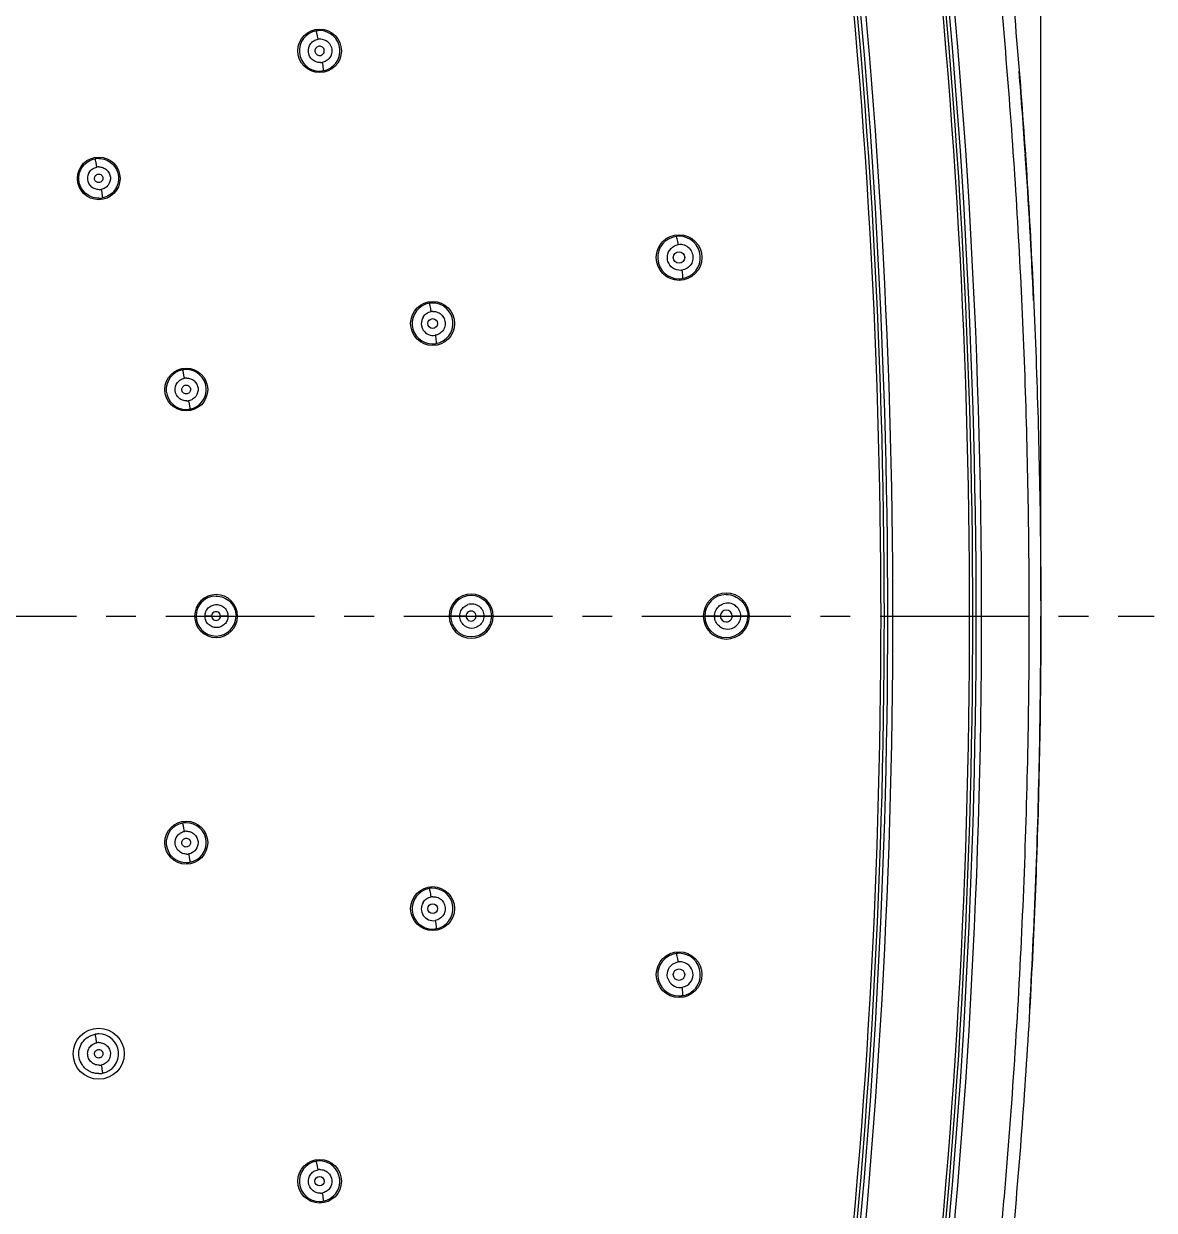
# Model space of a CAD drawing. Extents: x 60834 to 61254, y -28661 to -28364.
# Drawn here: x 61033.7 to 61100.2, y -28561.4 to -28491.6 of the extents above; entities that cross this region are included whole.
import ezdxf

# ---------------------------------------------------------------- set-up
doc = ezdxf.new("R2010")
doc.units = 0
doc.header["$LTSCALE"] = 7
doc.header["$MEASUREMENT"] = 0
doc.linetypes.add('CENTER', pattern=[2, 1.25, -0.25, 0.25, -0.25])
for name, color, linetype in [('08_ALL_FEATURES', 7, 'CONTINUOUS'), ('CL', 1, 'CENTER'), ('DIM', 2, 'CONTINUOUS')]:
    doc.layers.add(name, color=color, linetype=linetype)

msp = doc.modelspace()

# ---------------------------------------------------------------- linework, layer by layer
at = {"layer": '08_ALL_FEATURES', "color": 7, "linetype": 'Continuous'}
for p, q in [((61043.812, -28526.485), (61044.336, -28526.485)), ((61044.728, -28526.485), (61044.336, -28526.485)), ((61045.69, -28526.485), (61045.246, -28526.485)), ((61045.69, -28526.485), (61046.164, -28526.485)), ((61059.318, -28526.485), (61058.779, -28526.485)), ((61059.696, -28526.485), (61059.318, -28526.485)), ((61060.739, -28526.485), (61060.279, -28526.485)), ((61061.198, -28526.485), (61060.739, -28526.485)), ((61074.294, -28526.485), (61073.726, -28526.485)), ((61074.641, -28526.485), (61074.294, -28526.485)), ((61075.83, -28526.485), (61075.336, -28526.485)), ((61076.256, -28526.485), (61075.83, -28526.485))]:
    msp.add_line(p, q, dxfattribs=at)
for centre, radius in [((61051.08, -28493.235), 1.281), ((61038.089, -28500.735), 1.256), ((61072.216, -28505.391), 1.344), ((61072.211, -28505.391), 0.338), ((61057.724, -28509.274), 1.293), ((61057.722, -28509.274), 0.287), ((61043.234, -28513.156), 1.262), ((61043.234, -28539.815), 1.262), ((61057.724, -28543.697), 1.293), ((61057.722, -28543.697), 0.287), ((61072.216, -28547.579), 1.344), ((61072.211, -28547.579), 0.338), ((61038.087, -28552.235), 1.5), ((61051.08, -28559.736), 1.281), ((61051.078, -28559.735), 0.276)]:
    msp.add_circle(centre, radius, dxfattribs=at)
for centre, radius, start, end in [((60687.554, -28526.482), 401.748, 359.99952, 6.9431), ((60687.237, -28526.485), 402.25, 353.0622, 6.9378), ((60687.237, -28526.485), 402.45, 353.0622, 6.9378), ((60687.724, -28526.472), 402.28, 359.99809, 6.94458), ((60687.51, -28526.482), 396.579, 359.99951, 6.94301), ((60687.237, -28526.485), 397.05, 353.0622, 6.9378), ((60687.237, -28526.485), 397.25, 353.0622, 6.9378), ((60687.762, -28526.467), 397.028, 359.99734, 6.94491), ((61051.079, -28493.235), 1.193, 99.90775, 269.93055), ((61051.075, -28493.219), 1.176, 89.88726, 99.86456), ((61051.108, -28493.227), 0.694, 91.44859, 99.95458), ((61051.079, -28493.235), 1.193, 280.01085, 90.06945), ((61051.109, -28493.229), 0.694, 271.4486, 279.95547), ((61051.082, -28493.246), 1.182, 269.79466, 279.97276), ((60683.183, -28527.218), 410.342, 3.89829, 4.58231), ((61038.084, -28500.72), 1.153, 89.85961, 100.54346), ((60710.381, -28525.409), 383.083, 2.61778, 3.90489), ((61038.107, -28500.731), 0.67, 90.97683, 100.62506), ((61038.107, -28500.73), 0.67, 270.97693, 280.62493), ((61038.091, -28500.745), 1.158, 269.81735, 280.6177), ((61072.213, -28505.391), 1.255, 97.99071, 269.84382), ((61072.209, -28505.361), 1.225, 92.86179, 97.98358), ((61072.21, -28505.382), 1.245, 90.01189, 92.8691), ((61072.213, -28505.391), 1.255, 278.20995, 90.15612), ((61072.277, -28505.375), 0.747, 42.82828, 98.18775), ((61072.216, -28505.406), 1.241, 269.7217, 278.1857), ((61072.279, -28505.397), 0.75, 273.04152, 278.11637), ((61057.723, -28509.274), 1.205, 99.47674, 269.91258), ((61057.718, -28509.252), 1.182, 91.62336, 99.45067), ((61057.76, -28509.268), 0.704, 91.85254, 99.57304), ((61057.719, -28509.271), 1.202, 279.60312, 91.64171), ((61057.76, -28509.274), 0.704, 148.4116, 279.57511), ((61057.725, -28509.286), 1.192, 269.78058, 279.56967), ((61043.233, -28513.156), 1.174, 100.34682, 269.94618), ((61043.229, -28513.141), 1.158, 89.87027, 100.30057), ((61043.233, -28513.156), 1.174, 280.42733, 90.05374), ((61043.256, -28513.154), 0.675, 91.19845, 100.39716), ((61043.236, -28513.167), 1.163, 269.80924, 280.38694), ((61043.256, -28513.154), 0.675, 271.19855, 280.39779), ((61044.989, -28526.485), 1.264, 0.00419, 179.99907), ((61044.988, -28526.485), 1.176, 90.0562, 179.99971), ((61059.99, -28526.485), 1.298, 0.00511, 179.99852), ((61059.989, -28526.485), 1.209, 0.00082, 179.99924), ((61074.994, -28526.485), 1.354, 0.00508, 179.99237), ((61074.991, -28526.485), 1.265, 90.17174, 179.99835), ((61059.987, -28526.485), 0.292, 359.97822, 180.02219), ((61060.028, -28526.486), 0.711, 51.43983, 108.45089), ((61074.988, -28526.485), 0.347, 359.97993, 269.71612), ((61075.062, -28526.489), 0.769, 51.51178, 109.34906), ((61044.989, -28526.485), 1.264, 180.00405, 359.99906), ((61044.988, -28526.485), 1.176, 180.04741, 359.99964), ((61044.987, -28526.485), 0.259, 269.89044, 337.17053), ((61059.99, -28526.485), 1.298, 180.00486, 359.99526), ((61059.989, -28526.485), 1.209, 180.00054, 359.9992), ((61059.987, -28526.485), 0.292, 179.98058, 0.01864), ((61074.994, -28526.485), 1.354, 180.00469, 359.99191), ((61074.991, -28526.485), 1.265, 180.04673, 359.99817), ((61075.114, -28526.495), 0.82, 173.98291, 179.28424), ((61075.137, -28526.471), 0.843, 180.94324, 186.15425), ((61074.989, -28526.485), 0.347, 269.69229, 0.0173), ((60687.763, -28526.504), 396.326, 353.05466, 0.00272), ((60687.514, -28526.489), 397.277, 353.05683, 0.0005), ((60687.726, -28526.499), 401.575, 353.05541, 0.00199), ((60687.557, -28526.489), 402.447, 353.05686, 0.00047), ((60686.806, -28526.58), 406.681, 357.90383, 0.01341), ((61060.028, -28526.484), 0.711, 231.44556, 283.04463), ((61075.062, -28526.481), 0.77, 231.55166, 308.78358), ((61043.233, -28539.814), 1.174, 100.36087, 269.94617), ((61043.229, -28539.799), 1.158, 89.87005, 100.31474), ((61043.233, -28539.814), 1.174, 280.43944, 90.05374), ((61043.257, -28539.816), 0.675, 91.22223, 100.42799), ((61043.256, -28539.816), 0.675, 271.22233, 280.42868), ((61043.236, -28539.825), 1.163, 269.80931, 280.3993), ((60709.754, -28527.365), 383.72, 356.68607, 357.89552), ((61057.723, -28543.697), 1.205, 99.48607, 269.91257), ((61057.718, -28543.675), 1.182, 91.6358, 99.46075), ((61057.719, -28543.694), 1.202, 279.60966, 91.6542), ((61057.76, -28543.702), 0.704, 148.44303, 279.62802), ((61057.76, -28543.696), 0.703, 91.91155, 99.62352), ((61057.725, -28543.709), 1.192, 269.78067, 279.57704), ((61072.213, -28547.579), 1.255, 97.95725, 269.8438), ((61072.209, -28547.549), 1.224, 92.89659, 97.95261), ((61072.21, -28547.569), 1.245, 90.01153, 92.90371), ((61072.213, -28547.579), 1.255, 278.17239, 90.15615), ((61072.275, -28547.569), 0.741, 92.98367, 98.02511), ((61072.281, -28547.584), 0.754, 302.76956, 93.13583), ((61072.277, -28547.581), 0.758, 198.05854, 273.14131), ((61072.28, -28547.594), 0.745, 273.00317, 278.04787), ((61072.216, -28547.594), 1.24, 269.7235, 278.1516), ((61038.084, -28552.221), 1.153, 89.91371, 100.63907), ((61038.088, -28552.235), 1.168, 280.74802, 90.0443), ((61038.108, -28552.239), 0.668, 91.02101, 100.74048), ((61038.091, -28552.245), 1.158, 269.81875, 280.70777), ((61038.107, -28552.241), 0.668, 271.02122, 280.74076), ((61051.079, -28559.736), 1.193, 100.00521, 269.93052), ((61051.075, -28559.716), 1.173, 91.30545, 99.97416), ((61051.076, -28559.735), 1.192, 280.10059, 91.32677), ((61051.109, -28559.742), 0.694, 91.5818, 100.11428), ((61051.082, -28559.747), 1.182, 269.7957, 280.06476), ((61051.108, -28559.744), 0.694, 271.58193, 280.11526)]:
    msp.add_arc(centre, radius, start, end, dxfattribs=at)
for points, knots in [([(61047.161, -28430.249), (61048.237, -28430.465), (61053.941, -28431.769), (61063.832, -28435.964), (61075.265, -28444.741), (61083.998, -28456.125), (61089.66, -28469.48), (61091.281, -28483.685), (61092.575, -28497.944), (61093.317, -28512.214), (61093.487, -28521.726), (61093.487, -28526.485)], [0, 0, 0, 0, 0.028029, 0.149526, 0.271022, 0.392518, 0.514015, 0.635511, 0.757007, 0.878504, 1, 1, 1, 1]), ([(61047.022, -28430.946), (61049.401, -28431.43), (61054.101, -28432.724), (61060.807, -28435.627), (61067.058, -28439.41), (61072.753, -28443.986), (61077.787, -28449.284), (61082.063, -28455.207), (61084.967, -28460.563), (61086.816, -28465.061), (61087.958, -28468.527), (61088.869, -28472.058), (61089.786, -28476.832), (61090.337, -28481.661), (61090.797, -28486.496), (61091.243, -28491.331), (61091.743, -28497.379), (61092.21, -28504.646), (61092.543, -28511.922), (61092.742, -28519.202), (61092.788, -28524.058), (61092.79, -28526.485)], [0, 0, 0, 0, 0.062498, 0.125001, 0.187496, 0.249997, 0.312492, 0.374998, 0.437518, 0.468789, 0.500072, 0.531356, 0.562607, 0.625099, 0.656361, 0.687607, 0.750073, 0.81255, 0.875037, 0.93752, 1, 1, 1, 1]), ([(61051.127, -28493.922), (61051.041, -28493.923), (61050.866, -28493.896), (61050.566, -28493.719), (61050.35, -28493.304), (61050.48, -28492.854), (61050.738, -28492.621), (61050.904, -28492.56), (61050.988, -28492.544)], [0, 0, 0, 0, 0.126008, 0.252079, 0.500122, 0.748057, 0.874062, 1, 1, 1, 1]), ([(61050.988, -28492.544), (61050.978, -28492.485), (61050.962, -28492.397), (61050.938, -28492.284), (61050.922, -28492.209), (61050.906, -28492.148), (61050.894, -28492.102), (61050.883, -28492.076), (61050.877, -28492.061), (61050.874, -28492.059)], [0, 0, 0, 0, 0.360056, 0.535155, 0.69245, 0.821606, 0.916882, 0.975219, 1, 1, 1, 1]), ([(61051.091, -28492.533), (61051.177, -28492.533), (61051.351, -28492.56), (61051.651, -28492.737), (61051.868, -28493.152), (61051.738, -28493.602), (61051.479, -28493.835), (61051.314, -28493.896), (61051.229, -28493.912)], [0, 0, 0, 0, 0.125994, 0.252062, 0.500093, 0.74804, 0.874051, 1, 1, 1, 1]), ([(61051.048, -28492.961), (61051.013, -28492.961), (61050.945, -28492.985), (61050.837, -28493.073), (61050.774, -28493.252), (61050.869, -28493.455), (61051.009, -28493.511), (61051.077, -28493.511)], [0, 0, 0, 0, 0.126032, 0.254175, 0.502272, 0.751174, 1, 1, 1, 1]), ([(61051.108, -28493.509), (61051.178, -28493.502), (61051.317, -28493.426), (61051.382, -28493.203), (61051.288, -28493.029), (61051.156, -28492.966), (61051.084, -28492.961), (61051.048, -28492.961)], [0, 0, 0, 0, 0.248654, 0.497, 0.746809, 0.872708, 1, 1, 1, 1]), ([(61051.229, -28493.912), (61051.24, -28493.972), (61051.254, -28494.06), (61051.271, -28494.175), (61051.281, -28494.252), (61051.287, -28494.315), (61051.291, -28494.363), (61051.29, -28494.391), (61051.29, -28494.407), (61051.286, -28494.41)], [0, 0, 0, 0, 0.359501, 0.534671, 0.692146, 0.82148, 0.91687, 0.97523, 1, 1, 1, 1]), ([(61038.087, -28501.903), (61037.944, -28501.903), (61037.655, -28501.849), (61037.282, -28501.617), (61037.019, -28501.266), (61036.897, -28500.844), (61036.941, -28500.408), (61037.134, -28500.014), (61037.459, -28499.721), (61037.732, -28499.613), (61037.873, -28499.587)], [0, 0, 0, 0, 0.124804, 0.250349, 0.375481, 0.500129, 0.625187, 0.750004, 0.874669, 1, 1, 1, 1]), ([(61037.984, -28500.073), (61037.973, -28500.014), (61037.956, -28499.926), (61037.932, -28499.813), (61037.916, -28499.738), (61037.901, -28499.676), (61037.89, -28499.63), (61037.88, -28499.603), (61037.877, -28499.589), (61037.873, -28499.587)], [0, 0, 0, 0, 0.360738, 0.536277, 0.693972, 0.823372, 0.91864, 0.976566, 1, 1, 1, 1]), ([(61038.087, -28499.567), (61038.23, -28499.567), (61038.519, -28499.621), (61039.011, -28499.923), (61039.365, -28500.614), (61039.148, -28501.361), (61038.718, -28501.749), (61038.445, -28501.857), (61038.304, -28501.883)], [0, 0, 0, 0, 0.12606, 0.251731, 0.499498, 0.747705, 0.873937, 1, 1, 1, 1]), ([(61038.119, -28501.4), (61038.036, -28501.4), (61037.87, -28501.373), (61037.583, -28501.202), (61037.376, -28500.805), (61037.499, -28500.374), (61037.745, -28500.149), (61037.903, -28500.089), (61037.984, -28500.073)], [0, 0, 0, 0, 0.126047, 0.252111, 0.500071, 0.747972, 0.874004, 1, 1, 1, 1]), ([(61038.096, -28500.061), (61038.178, -28500.061), (61038.345, -28500.088), (61038.631, -28500.259), (61038.838, -28500.656), (61038.716, -28501.087), (61038.469, -28501.312), (61038.312, -28501.372), (61038.231, -28501.388)], [0, 0, 0, 0, 0.126034, 0.252094, 0.500042, 0.747955, 0.873993, 1, 1, 1, 1]), ([(61038.087, -28500.986), (61038.025, -28500.986), (61037.897, -28500.935), (61037.812, -28500.75), (61037.869, -28500.588), (61037.966, -28500.508), (61038.029, -28500.486), (61038.06, -28500.486)], [0, 0, 0, 0, 0.24934, 0.49805, 0.745942, 0.873882, 1, 1, 1, 1]), ([(61038.06, -28500.486), (61038.094, -28500.486), (61038.163, -28500.487), (61038.283, -28500.555), (61038.367, -28500.72), (61038.291, -28500.928), (61038.153, -28500.986), (61038.087, -28500.986)], [0, 0, 0, 0, 0.126845, 0.254024, 0.50271, 0.751409, 1, 1, 1, 1]), ([(61038.231, -28501.388), (61038.242, -28501.447), (61038.258, -28501.536), (61038.277, -28501.65), (61038.289, -28501.726), (61038.298, -28501.789), (61038.304, -28501.837), (61038.305, -28501.865), (61038.307, -28501.88), (61038.304, -28501.883)], [0, 0, 0, 0, 0.360425, 0.535993, 0.693777, 0.823272, 0.918606, 0.976555, 1, 1, 1, 1]), ([(61072.17, -28504.635), (61072.162, -28504.576), (61072.143, -28504.461), (61072.11, -28504.311), (61072.08, -28504.209), (61072.056, -28504.162), (61072.044, -28504.149), (61072.039, -28504.148)], [0, 0, 0, 0, 0.354676, 0.683492, 0.907806, 0.96859, 1, 1, 1, 1]), ([(61071.53, -28505.29), (61071.551, -28505.13), (61071.699, -28504.815), (61072.011, -28504.658), (61072.17, -28504.635)], [0, 0, 0, 0, 0.501189, 1, 1, 1, 1]), ([(61072.826, -28504.868), (61072.901, -28504.948), (61073.017, -28505.144), (61073.049, -28505.482), (61072.938, -28505.802), (61072.78, -28505.965), (61072.688, -28506.024)], [0, 0, 0, 0, 0.250058, 0.500564, 0.750723, 1, 1, 1, 1]), ([(61072.319, -28506.146), (61072.157, -28506.154), (61071.816, -28506.06), (61071.61, -28505.773), (61071.56, -28505.618)], [0, 0, 0, 0, 0.49881, 1, 1, 1, 1]), ([(61072.385, -28506.139), (61072.393, -28506.198), (61072.407, -28506.312), (61072.416, -28506.462), (61072.415, -28506.566), (61072.405, -28506.616), (61072.397, -28506.632), (61072.392, -28506.634)], [0, 0, 0, 0, 0.356913, 0.685308, 0.908341, 0.968698, 1, 1, 1, 1]), ([(61057.16, -28508.9), (61057.212, -28508.815), (61057.354, -28508.667), (61057.545, -28508.591), (61057.643, -28508.575)], [0, 0, 0, 0, 0.50027, 1, 1, 1, 1]), ([(61057.643, -28508.575), (61057.633, -28508.515), (61057.612, -28508.401), (61057.583, -28508.265), (61057.56, -28508.175), (61057.547, -28508.128), (61057.536, -28508.101), (61057.529, -28508.087), (61057.524, -28508.085)], [0, 0, 0, 0, 0.358425, 0.690593, 0.819913, 0.915455, 0.974208, 1, 1, 1, 1]), ([(61057.737, -28508.565), (61057.837, -28508.562), (61058.041, -28508.599), (61058.211, -28508.719), (61058.278, -28508.793)], [0, 0, 0, 0, 0.499763, 1, 1, 1, 1]), ([(61058.361, -28509.64), (61058.309, -28509.725), (61058.167, -28509.875), (61057.975, -28509.951), (61057.877, -28509.968)], [0, 0, 0, 0, 0.500266, 1, 1, 1, 1]), ([(61057.877, -28509.968), (61057.887, -28510.027), (61057.904, -28510.14), (61057.921, -28510.276), (61057.929, -28510.367), (61057.931, -28510.415), (61057.929, -28510.443), (61057.927, -28510.459), (61057.924, -28510.461)], [0, 0, 0, 0, 0.359933, 0.691696, 0.820573, 0.915731, 0.974263, 1, 1, 1, 1]), ([(61043.135, -28512.491), (61043.124, -28512.431), (61043.107, -28512.343), (61043.083, -28512.229), (61043.067, -28512.153), (61043.052, -28512.091), (61043.04, -28512.044), (61043.03, -28512.018), (61043.026, -28512.003), (61043.022, -28512.001)], [0, 0, 0, 0, 0.359863, 0.535352, 0.693143, 0.822693, 0.918117, 0.976204, 1, 1, 1, 1]), ([(61043.271, -28513.829), (61043.187, -28513.829), (61043.019, -28513.803), (61042.729, -28513.631), (61042.519, -28513.229), (61042.644, -28512.794), (61042.893, -28512.567), (61043.053, -28512.507), (61043.135, -28512.491)], [0, 0, 0, 0, 0.126024, 0.252069, 0.500021, 0.747962, 0.874009, 1, 1, 1, 1]), ([(61043.232, -28513.413), (61043.169, -28513.413), (61043.037, -28513.361), (61042.95, -28513.171), (61043.009, -28513.005), (61043.109, -28512.924), (61043.173, -28512.901), (61043.205, -28512.901)], [0, 0, 0, 0, 0.249099, 0.497845, 0.745845, 0.873893, 1, 1, 1, 1]), ([(61043.205, -28512.901), (61043.239, -28512.901), (61043.31, -28512.902), (61043.433, -28512.972), (61043.519, -28513.14), (61043.441, -28513.353), (61043.3, -28513.413), (61043.232, -28513.413)], [0, 0, 0, 0, 0.126824, 0.253978, 0.502668, 0.75141, 1, 1, 1, 1]), ([(61043.242, -28512.48), (61043.326, -28512.479), (61043.494, -28512.506), (61043.784, -28512.678), (61043.994, -28513.08), (61043.869, -28513.515), (61043.62, -28513.742), (61043.46, -28513.802), (61043.378, -28513.818)], [0, 0, 0, 0, 0.126011, 0.252052, 0.499993, 0.747945, 0.873998, 1, 1, 1, 1]), ([(61043.378, -28513.818), (61043.389, -28513.877), (61043.404, -28513.965), (61043.422, -28514.078), (61043.434, -28514.155), (61043.441, -28514.217), (61043.447, -28514.264), (61043.447, -28514.292), (61043.448, -28514.308), (61043.446, -28514.311)], [0, 0, 0, 0, 0.360928, 0.536378, 0.693913, 0.823151, 0.918311, 0.976252, 1, 1, 1, 1]), ([(61044.987, -28525.309), (61045.139, -28525.309), (61045.448, -28525.371), (61045.84, -28525.63), (61046.102, -28526.022), (61046.164, -28526.332), (61046.164, -28526.485)], [0, 0, 0, 0, 0.249112, 0.499584, 0.749483, 1, 1, 1, 1]), ([(61074.987, -28525.22), (61075.15, -28525.219), (61075.482, -28525.286), (61075.905, -28525.563), (61076.188, -28525.985), (61076.256, -28526.319), (61076.256, -28526.485)], [0, 0, 0, 0, 0.248328, 0.498305, 0.748551, 1, 1, 1, 1]), ([(61044.336, -28526.485), (61044.337, -28526.397), (61044.371, -28526.219), (61044.522, -28525.994), (61044.747, -28525.844), (61045.013, -28525.791), (61045.278, -28525.844), (61045.504, -28525.994), (61045.655, -28526.219), (61045.688, -28526.397), (61045.69, -28526.485)], [0, 0, 0, 0, 0.125033, 0.250067, 0.375072, 0.499988, 0.624906, 0.749926, 0.874954, 1, 1, 1, 1]), ([(61059.318, -28526.485), (61059.319, -28526.38), (61059.365, -28526.168), (61059.502, -28525.997), (61059.583, -28525.932)], [0, 0, 0, 0, 0.500183, 1, 1, 1, 1]), ([(61074.298, -28526.41), (61074.309, -28526.309), (61074.368, -28526.111), (61074.502, -28525.952), (61074.58, -28525.889)], [0, 0, 0, 0, 0.50088, 1, 1, 1, 1]), ([(61075.541, -28525.887), (61075.629, -28525.957), (61075.778, -28526.141), (61075.828, -28526.371), (61075.83, -28526.485)], [0, 0, 0, 0, 0.499151, 1, 1, 1, 1]), ([(61092.79, -28526.485), (61092.788, -28529.167), (61092.732, -28534.53), (61092.488, -28542.571), (61092.085, -28550.606), (61091.607, -28557.292), (61091.152, -28562.636), (61090.784, -28566.642), (61090.405, -28570.647), (61089.952, -28574.645), (61089.336, -28578.624), (61088.479, -28582.56), (61087.353, -28586.43), (61085.923, -28590.198), (61084.191, -28593.838), (61081.532, -28598.503), (61077.605, -28603.972), (61071.955, -28609.74), (61066.593, -28613.81), (61061.989, -28616.576), (61058.391, -28618.391), (61054.662, -28619.921), (61050.822, -28621.144), (61046.905, -28622.088), (61042.936, -28622.767), (61038.942, -28623.256), (61036.273, -28623.522), (61034.938, -28623.656)], [0, 0, 0, 0, 0.062473, 0.12495, 0.187427, 0.249893, 0.281125, 0.312367, 0.34362, 0.374864, 0.406104, 0.43738, 0.468655, 0.499912, 0.53118, 0.56246, 0.624944, 0.687427, 0.74991, 0.781181, 0.812453, 0.843717, 0.874986, 0.906263, 0.93751, 0.968753, 1, 1, 1, 1]), ([(61093.487, -28526.485), (61093.487, -28531.244), (61093.318, -28540.768), (61092.572, -28555.053), (61091.287, -28569.246), (61089.65, -28583.528), (61084.008, -28596.83), (61075.231, -28608.263), (61063.847, -28616.996), (61050.492, -28622.659), (61040.6, -28623.788), (61035.432, -28624.312), (61035.008, -28624.354)], [0, 0, 0, 0, 0.11002, 0.220041, 0.330061, 0.440081, 0.550102, 0.660122, 0.770142, 0.880163, 0.990183, 1, 1, 1, 1]), ([(61045.69, -28526.485), (61045.688, -28526.573), (61045.655, -28526.751), (61045.504, -28526.976), (61045.278, -28527.126), (61045.013, -28527.179), (61044.747, -28527.126), (61044.522, -28526.976), (61044.371, -28526.751), (61044.337, -28526.573), (61044.336, -28526.485)], [0, 0, 0, 0, 0.125033, 0.250067, 0.375073, 0.499989, 0.624907, 0.749927, 0.874954, 1, 1, 1, 1]), ([(61044.728, -28526.485), (61044.728, -28526.53), (61044.752, -28526.621), (61044.819, -28526.687), (61044.857, -28526.709)], [0, 0, 0, 0, 0.500139, 1, 1, 1, 1]), ([(61044.987, -28526.227), (61044.942, -28526.227), (61044.852, -28526.251), (61044.785, -28526.317), (61044.763, -28526.356)], [0, 0, 0, 0, 0.499871, 1, 1, 1, 1]), ([(61045.246, -28526.485), (61045.246, -28526.44), (61045.222, -28526.349), (61045.155, -28526.283), (61045.116, -28526.261)], [0, 0, 0, 0, 0.50014, 1, 1, 1, 1]), ([(61060.739, -28526.485), (61060.737, -28526.59), (61060.692, -28526.803), (61060.555, -28526.973), (61060.473, -28527.038)], [0, 0, 0, 0, 0.500198, 1, 1, 1, 1]), ([(61075.83, -28526.485), (61075.828, -28526.598), (61075.779, -28526.827), (61075.632, -28527.01), (61075.544, -28527.081)], [0, 0, 0, 0, 0.500806, 1, 1, 1, 1]), ([(61043.135, -28539.152), (61043.124, -28539.093), (61043.107, -28539.004), (61043.083, -28538.89), (61043.066, -28538.813), (61043.051, -28538.751), (61043.04, -28538.703), (61043.03, -28538.677), (61043.025, -28538.662), (61043.022, -28538.66)], [0, 0, 0, 0, 0.359354, 0.534913, 0.692883, 0.822617, 0.918168, 0.976282, 1, 1, 1, 1]), ([(61043.271, -28540.491), (61043.187, -28540.491), (61043.019, -28540.464), (61042.729, -28540.293), (61042.519, -28539.891), (61042.644, -28539.456), (61042.893, -28539.229), (61043.053, -28539.169), (61043.135, -28539.152)], [0, 0, 0, 0, 0.126018, 0.252046, 0.49997, 0.74793, 0.873996, 1, 1, 1, 1]), ([(61043.242, -28539.141), (61043.326, -28539.141), (61043.494, -28539.168), (61043.784, -28539.34), (61043.994, -28539.741), (61043.869, -28540.176), (61043.62, -28540.403), (61043.46, -28540.463), (61043.378, -28540.48)], [0, 0, 0, 0, 0.126005, 0.25203, 0.499942, 0.747914, 0.873986, 1, 1, 1, 1]), ([(61043.232, -28540.071), (61043.169, -28540.071), (61043.037, -28540.019), (61042.951, -28539.829), (61043.017, -28539.636), (61043.141, -28539.559), (61043.205, -28539.559)], [0, 0, 0, 0, 0.249977, 0.499902, 0.749221, 1, 1, 1, 1]), ([(61043.205, -28539.559), (61043.239, -28539.559), (61043.31, -28539.56), (61043.433, -28539.63), (61043.519, -28539.799), (61043.441, -28540.012), (61043.3, -28540.071), (61043.232, -28540.071)], [0, 0, 0, 0, 0.126809, 0.253926, 0.50263, 0.751431, 1, 1, 1, 1]), ([(61043.378, -28540.48), (61043.389, -28540.538), (61043.404, -28540.626), (61043.422, -28540.739), (61043.434, -28540.814), (61043.441, -28540.876), (61043.447, -28540.923), (61043.447, -28540.951), (61043.448, -28540.966), (61043.446, -28540.969)], [0, 0, 0, 0, 0.361496, 0.536914, 0.694307, 0.823386, 0.918422, 0.976301, 1, 1, 1, 1]), ([(61057.643, -28543.003), (61057.633, -28542.943), (61057.612, -28542.827), (61057.583, -28542.69), (61057.56, -28542.599), (61057.546, -28542.552), (61057.535, -28542.525), (61057.528, -28542.51), (61057.524, -28542.509)], [0, 0, 0, 0, 0.357649, 0.690246, 0.819867, 0.915608, 0.974384, 1, 1, 1, 1]), ([(61057.16, -28543.329), (61057.212, -28543.244), (61057.354, -28543.096), (61057.545, -28543.019), (61057.643, -28543.003)], [0, 0, 0, 0, 0.500297, 1, 1, 1, 1]), ([(61057.737, -28542.993), (61057.837, -28542.99), (61058.041, -28543.027), (61058.211, -28543.147), (61058.278, -28543.221)], [0, 0, 0, 0, 0.49982, 1, 1, 1, 1]), ([(61058.361, -28544.067), (61058.309, -28544.153), (61058.167, -28544.302), (61057.976, -28544.379), (61057.877, -28544.396)], [0, 0, 0, 0, 0.500297, 1, 1, 1, 1]), ([(61057.877, -28544.396), (61057.887, -28544.454), (61057.904, -28544.567), (61057.921, -28544.701), (61057.928, -28544.791), (61057.931, -28544.839), (61057.929, -28544.866), (61057.927, -28544.882), (61057.924, -28544.885)], [0, 0, 0, 0, 0.360834, 0.692335, 0.820964, 0.915927, 0.974357, 1, 1, 1, 1]), ([(61072.171, -28546.835), (61072.163, -28546.775), (61072.144, -28546.657), (61072.111, -28546.504), (61072.08, -28546.399), (61072.057, -28546.35), (61072.045, -28546.337), (61072.039, -28546.336)], [0, 0, 0, 0, 0.352543, 0.682386, 0.908117, 0.969009, 1, 1, 1, 1]), ([(61071.526, -28547.49), (61071.546, -28547.329), (61071.697, -28547.013), (61072.011, -28546.858), (61072.171, -28546.835)], [0, 0, 0, 0, 0.501004, 1, 1, 1, 1]), ([(61072.384, -28548.332), (61072.392, -28548.39), (61072.405, -28548.503), (61072.415, -28548.652), (61072.414, -28548.755), (61072.404, -28548.805), (61072.396, -28548.82), (61072.392, -28548.822)], [0, 0, 0, 0, 0.357356, 0.685526, 0.908446, 0.968805, 1, 1, 1, 1]), ([(61038.087, -28553.403), (61038.008, -28553.403), (61037.852, -28553.387), (61037.629, -28553.318), (61037.426, -28553.207), (61037.249, -28553.058), (61037.058, -28552.819), (61036.909, -28552.458), (61036.917, -28551.991), (61037.096, -28551.56), (61037.377, -28551.288), (61037.648, -28551.146), (61037.796, -28551.102), (61037.871, -28551.087)], [0, 0, 0, 0, 0.069209, 0.135779, 0.202688, 0.269659, 0.336352, 0.468697, 0.601311, 0.733944, 0.866296, 0.932995, 1, 1, 1, 1]), ([(61037.983, -28551.582), (61037.972, -28551.523), (61037.954, -28551.434), (61037.931, -28551.319), (61037.914, -28551.242), (61037.899, -28551.179), (61037.888, -28551.136), (61037.881, -28551.111), (61037.877, -28551.099), (61037.874, -28551.092), (61037.872, -28551.088), (61037.871, -28551.087)], [0, 0, 0, 0, 0.358606, 0.534481, 0.692827, 0.822873, 0.918583, 0.952232, 0.97662, 0.992301, 1, 1, 1, 1]), ([(61038.119, -28552.909), (61038.024, -28552.909), (61037.832, -28552.874), (61037.595, -28552.701), (61037.45, -28552.448), (61037.423, -28552.158), (61037.517, -28551.885), (61037.714, -28551.673), (61037.892, -28551.601), (61037.983, -28551.582)], [0, 0, 0, 0, 0.14399, 0.287793, 0.43132, 0.574431, 0.717028, 0.858921, 1, 1, 1, 1]), ([(61038.087, -28552.486), (61038.045, -28552.486), (61037.962, -28552.465), (61037.87, -28552.379), (61037.828, -28552.262), (61037.846, -28552.135), (61037.927, -28552.029), (61038.014, -28551.986), (61038.06, -28551.986)], [0, 0, 0, 0, 0.165878, 0.325082, 0.482988, 0.644854, 0.815574, 1, 1, 1, 1]), ([(61038.06, -28551.986), (61038.085, -28551.984), (61038.133, -28551.985), (61038.203, -28552.009), (61038.264, -28552.052), (61038.311, -28552.113), (61038.337, -28552.185), (61038.341, -28552.262), (61038.321, -28552.336), (61038.281, -28552.401), (61038.225, -28552.449), (61038.159, -28552.48), (61038.111, -28552.486), (61038.087, -28552.486)], [0, 0, 0, 0, 0.089638, 0.17547, 0.268617, 0.361914, 0.455098, 0.548079, 0.64138, 0.735486, 0.826708, 0.909992, 1, 1, 1, 1]), ([(61038.096, -28551.571), (61038.19, -28551.571), (61038.381, -28551.606), (61038.617, -28551.776), (61038.763, -28552.028), (61038.792, -28552.318), (61038.699, -28552.593), (61038.502, -28552.806), (61038.323, -28552.879), (61038.232, -28552.898)], [0, 0, 0, 0, 0.14298, 0.286129, 0.429364, 0.572516, 0.71542, 0.858002, 1, 1, 1, 1]), ([(61038.232, -28552.898), (61038.243, -28552.956), (61038.258, -28553.042), (61038.278, -28553.155), (61038.29, -28553.23), (61038.299, -28553.291), (61038.304, -28553.333), (61038.306, -28553.358), (61038.307, -28553.37), (61038.307, -28553.378), (61038.307, -28553.382), (61038.306, -28553.383)], [0, 0, 0, 0, 0.36139, 0.537029, 0.694565, 0.823731, 0.918791, 0.952283, 0.976602, 0.992275, 1, 1, 1, 1]), ([(61050.988, -28559.059), (61050.977, -28558.998), (61050.96, -28558.909), (61050.937, -28558.793), (61050.92, -28558.715), (61050.904, -28558.652), (61050.891, -28558.604), (61050.881, -28558.577), (61050.875, -28558.562), (61050.872, -28558.56)], [0, 0, 0, 0, 0.357841, 0.53328, 0.691386, 0.821365, 0.917189, 0.975611, 1, 1, 1, 1]), ([(61051.127, -28560.437), (61051.041, -28560.438), (61050.867, -28560.411), (61050.567, -28560.235), (61050.35, -28559.82), (61050.479, -28559.37), (61050.738, -28559.137), (61050.903, -28559.075), (61050.988, -28559.059)], [0, 0, 0, 0, 0.125975, 0.251954, 0.49983, 0.747877, 0.873989, 1, 1, 1, 1]), ([(61051.09, -28559.048), (61051.176, -28559.047), (61051.351, -28559.074), (61051.651, -28559.25), (61051.868, -28559.665), (61051.738, -28560.115), (61051.48, -28560.349), (61051.314, -28560.41), (61051.23, -28560.427)], [0, 0, 0, 0, 0.125962, 0.251937, 0.499801, 0.74786, 0.873978, 1, 1, 1, 1]), ([(61051.23, -28560.427), (61051.24, -28560.485), (61051.254, -28560.571), (61051.271, -28560.683), (61051.281, -28560.757), (61051.287, -28560.818), (61051.292, -28560.865), (61051.291, -28560.892), (61051.291, -28560.908), (61051.288, -28560.91)], [0, 0, 0, 0, 0.362154, 0.537234, 0.694112, 0.822741, 0.917553, 0.975574, 1, 1, 1, 1])]:
    msp.add_open_spline(points, degree=3, knots=knots, dxfattribs=at)
for points in [[(61051.077, -28493.511), (61051.088, -28493.511), (61051.098, -28493.511), (61051.108, -28493.509)], [(61071.56, -28505.618), (61071.527, -28505.513), (61071.517, -28505.399), (61071.53, -28505.29)], [(61072.688, -28506.024), (61072.598, -28506.083), (61072.492, -28506.124), (61072.385, -28506.139)], [(61058.278, -28508.793), (61058.346, -28508.868), (61058.399, -28508.958), (61058.43, -28509.054)], [(61058.459, -28509.355), (61058.448, -28509.455), (61058.413, -28509.554), (61058.361, -28509.64)], [(61058.43, -28509.054), (61058.461, -28509.15), (61058.471, -28509.255), (61058.459, -28509.355)], [(61059.583, -28525.932), (61059.649, -28525.88), (61059.724, -28525.839), (61059.803, -28525.812)], [(61060.471, -28525.931), (61060.554, -28525.996), (61060.623, -28526.082), (61060.668, -28526.176)], [(61060.668, -28526.176), (61060.714, -28526.272), (61060.737, -28526.38), (61060.739, -28526.485)], [(61074.58, -28525.889), (61074.647, -28525.835), (61074.725, -28525.792), (61074.807, -28525.763)], [(61044.763, -28526.356), (61044.741, -28526.395), (61044.728, -28526.441), (61044.728, -28526.485)], [(61044.857, -28526.709), (61044.896, -28526.731), (61044.942, -28526.744), (61044.987, -28526.744)], [(61045.116, -28526.261), (61045.077, -28526.239), (61045.031, -28526.226), (61044.987, -28526.227)], [(61045.226, -28526.586), (61045.239, -28526.554), (61045.246, -28526.519), (61045.246, -28526.485)], [(61059.387, -28526.791), (61059.343, -28526.697), (61059.319, -28526.59), (61059.318, -28526.485)], [(61059.585, -28527.04), (61059.502, -28526.974), (61059.433, -28526.887), (61059.387, -28526.791)], [(61074.369, -28526.816), (61074.332, -28526.736), (61074.308, -28526.649), (61074.299, -28526.562)], [(61074.583, -28527.084), (61074.494, -28527.013), (61074.418, -28526.919), (61074.369, -28526.816)], [(61060.473, -28527.038), (61060.391, -28527.104), (61060.292, -28527.153), (61060.189, -28527.177)], [(61058.278, -28543.221), (61058.346, -28543.295), (61058.399, -28543.386), (61058.43, -28543.482)], [(61058.43, -28543.482), (61058.461, -28543.578), (61058.471, -28543.682), (61058.459, -28543.782)], [(61058.459, -28543.782), (61058.448, -28543.882), (61058.413, -28543.981), (61058.361, -28544.067)], [(61071.557, -28547.816), (61071.523, -28547.712), (61071.512, -28547.599), (61071.526, -28547.49)], [(61072.689, -28548.218), (61072.598, -28548.277), (61072.492, -28548.317), (61072.384, -28548.332)]]:
    msp.add_open_spline(points, degree=3, dxfattribs=at)
at = {"layer": 'CL'}
msp.add_line((60888.031, -28526.486), (61100.157, -28526.486), dxfattribs=at)
at = {"layer": 'DIM'}
msp.add_line((61093.487, -28525.58), (61093.487, -28402.701), dxfattribs=at)

doc.saveas('drawing.dxf')
